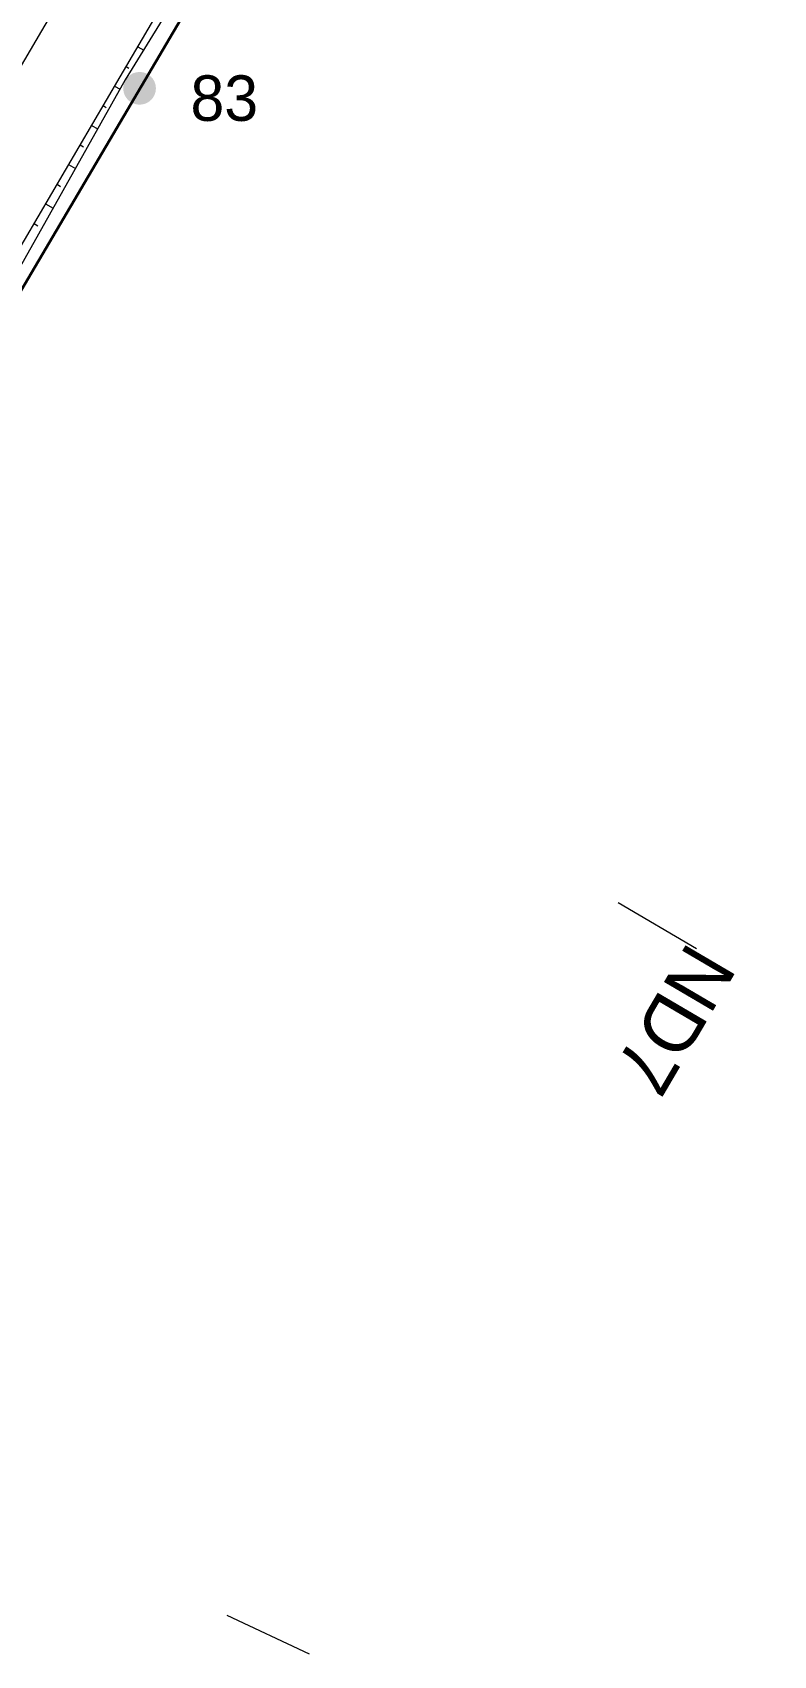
# Model space of a CAD drawing. Header units: metres. Extents: x 535260 to 535657, y 1837171 to 1837447.
# Drawn here: x 535452.8 to 535485.4, y 1837240.1 to 1837311.4 of the extents above; entities that cross this region are included whole.
import ezdxf
from ezdxf.enums import TextEntityAlignment as Align

# ---------------------------------------------------------------- set-up
doc = ezdxf.new("R2010")
doc.units = ezdxf.units.M
doc.header["$MEASUREMENT"] = 0
doc.linetypes.add('DGN Style 2', pattern=[6.8512, 4.11072, -2.74048])
for name, color, linetype, lineweight in [('Level 2', 1, 'Continuous', 0), ('Level 4', 1, 'Continuous', 0), ('Level 5', 1, 'Continuous', 0), ('Level 8', 1, 'Continuous', 0), ('Level 9', 1, 'Continuous', 0)]:
    doc.layers.add(name, color=color, linetype=linetype, lineweight=lineweight)
doc.styles.add('Style-CHAR_FAST_FONT', font='CHAR_FAST_FONT.shx')

msp = doc.modelspace()

# ---------------------------------------------------------------- hatches: boundary and pattern name
at = {"layer": 'Level 4', "linetype": 'Continuous', "lineweight": 0}
h = msp.add_hatch(color=1, dxfattribs=at)
edge = h.paths.add_edge_path()
edge.add_arc((535457.55, 1837308.99), 0.719, 270, 630)

# ---------------------------------------------------------------- linework, layer by layer
at = {"layer": 'Level 2', "color": 7, "linetype": 'Continuous', "lineweight": 0}
for p, q in [((535457.47, 1837310.81), (535457.73, 1837310.66)), ((535456.96, 1837309.95), (535457.08, 1837309.88)), ((535456.45, 1837309.09), (535456.69, 1837308.95)), ((535455.95, 1837308.23), (535456.08, 1837308.15)), ((535455.44, 1837307.36), (535455.71, 1837307.21)), ((535454.94, 1837306.5), (535455.08, 1837306.42)), ((535454.43, 1837305.64), (535454.73, 1837305.46)), ((535453.92, 1837304.78), (535454.08, 1837304.68)), ((535453.42, 1837303.91), (535453.75, 1837303.72)), ((535452.91, 1837303.05), (535453.08, 1837302.95)), ((535478.59, 1837273.22), (535482.04, 1837271.19)), ((535461.39, 1837241.9), (535465.01, 1837240.2))]:
    msp.add_line(p, q, dxfattribs=at)
at = {"layer": 'Level 2', "color": 7, "linetype": 'Continuous', "lineweight": 0, "flags": 128}
for points in [[(535414.51, 1837180.82), (535414.35, 1837183.74), (535414.42, 1837203.02), (535416.88, 1837223.38), (535417.64, 1837227.05), (535418.5, 1837230.67), (535421.12, 1837239.88), (535428.11, 1837257.59), (535436.85, 1837274.96), (535446.47, 1837292.07), (535456.69, 1837309.49), (535466.82, 1837326.74), (535474.41, 1837339.68), (535480.78, 1837350.53), (535487.19, 1837361.09), (535497.81, 1837377.55), (535509.39, 1837392.86), (535520.75, 1837404.86), (535522.4, 1837406.39), (535527.78, 1837411.02), (535535.27, 1837416.59), (535543.64, 1837421.97), (535553.44, 1837427.27), (535555.62, 1837428.24)], [(535560.6, 1837418.23), (535558.36, 1837417.07), (535543.88, 1837421.55), (535535.55, 1837416.19), (535528.32, 1837410.35), (535523.03, 1837405.71), (535521.64, 1837403.92), (535510.32, 1837392.1), (535498.64, 1837376.99), (535487.98, 1837360.61), (535481.41, 1837350.16), (535474.96, 1837339.35), (535467.41, 1837326.39), (535456.92, 1837309.36), (535447.01, 1837291.75), (535437.83, 1837274.42), (535429.14, 1837257.11), (535422.16, 1837239.52), (535419.3, 1837230.47), (535418.29, 1837226.9), (535417.54, 1837223.25), (535415.72, 1837202.97), (535415.97, 1837183.82), (535416.09, 1837180.82)]]:
    msp.add_lwpolyline(points, dxfattribs=at)
at = {"layer": 'Level 5', "color": 7, "linetype": 'Continuous', "lineweight": 30, "flags": 128}
msp.add_lwpolyline([(535449.67, 1837295.61), (535449.67, 1837295.61), (535487.98, 1837360.61), (535510.32, 1837392.1), (535510.32, 1837392.1), (535510.32, 1837392.1), (535543.88, 1837421.55), (535559.83, 1837416.61), (535564.53, 1837418.29)], dxfattribs=at)
at = {"layer": 'Level 8', "color": 7, "linetype": 'DGN Style 2', "lineweight": 0, "flags": 128}
msp.add_lwpolyline([(535553.83, 1837431.82), (535551.7, 1837430.87), (535541.65, 1837425.44), (535533.02, 1837419.9), (535525.27, 1837414.13), (535519.7, 1837409.35), (535517.99, 1837407.76), (535506.29, 1837395.4), (535494.48, 1837379.78), (535483.75, 1837363.14), (535477.33, 1837352.55), (535470.96, 1837341.7), (535463.37, 1837328.77), (535453.24, 1837311.52), (535443.02, 1837294.1), (535433.36, 1837276.91), (535424.49, 1837259.3), (535417.34, 1837241.16), (535414.63, 1837231.67), (535413.73, 1837227.91), (535412.95, 1837224.12), (535410.42, 1837203.18), (535410.35, 1837183.55), (535410.5, 1837180.82)], dxfattribs=at)
at = {"layer": 'Level 9', "color": 7, "linetype": 'Continuous', "lineweight": 0, "flags": 128}
msp.add_lwpolyline([(535560.6, 1837418.23), (535558.36, 1837417.07), (535543.88, 1837421.55), (535535.55, 1837416.19), (535528.32, 1837410.35), (535523.03, 1837405.71), (535521.64, 1837403.92), (535510.32, 1837392.1), (535498.64, 1837376.99), (535487.98, 1837360.61), (535481.41, 1837350.16), (535474.96, 1837339.35), (535467.41, 1837326.39), (535456.92, 1837309.36), (535447.01, 1837291.75), (535437.83, 1837274.42), (535429.14, 1837257.11), (535422.16, 1837239.52), (535419.3, 1837230.47), (535418.29, 1837226.9), (535417.54, 1837223.25), (535415.72, 1837202.97), (535415.97, 1837183.82), (535416.09, 1837180.82)], dxfattribs=at)

# ---------------------------------------------------------------- texts
at = {"layer": 'Level 2', "color": 7, "linetype": 'Continuous', "lineweight": 0, "insert": (535483.844, 1837270.304), "char_height": 2.5, "attachment_point": 1, "rotation": 239.58711, "line_spacing_factor": 0.783131, "style": 'Style-CHAR_FAST_FONT'}
msp.add_mtext('ND7\\P', dxfattribs=at)
at = {"layer": 'Level 4', "color": 1, "linetype": 'Continuous', "lineweight": 0, "style": 'Style-CHAR_FAST_FONT'}
msp.add_text('83', height=2, dxfattribs=at).set_placement((535461.274, 1837308.56), align=Align.MIDDLE_CENTER)

doc.saveas('drawing.dxf')
